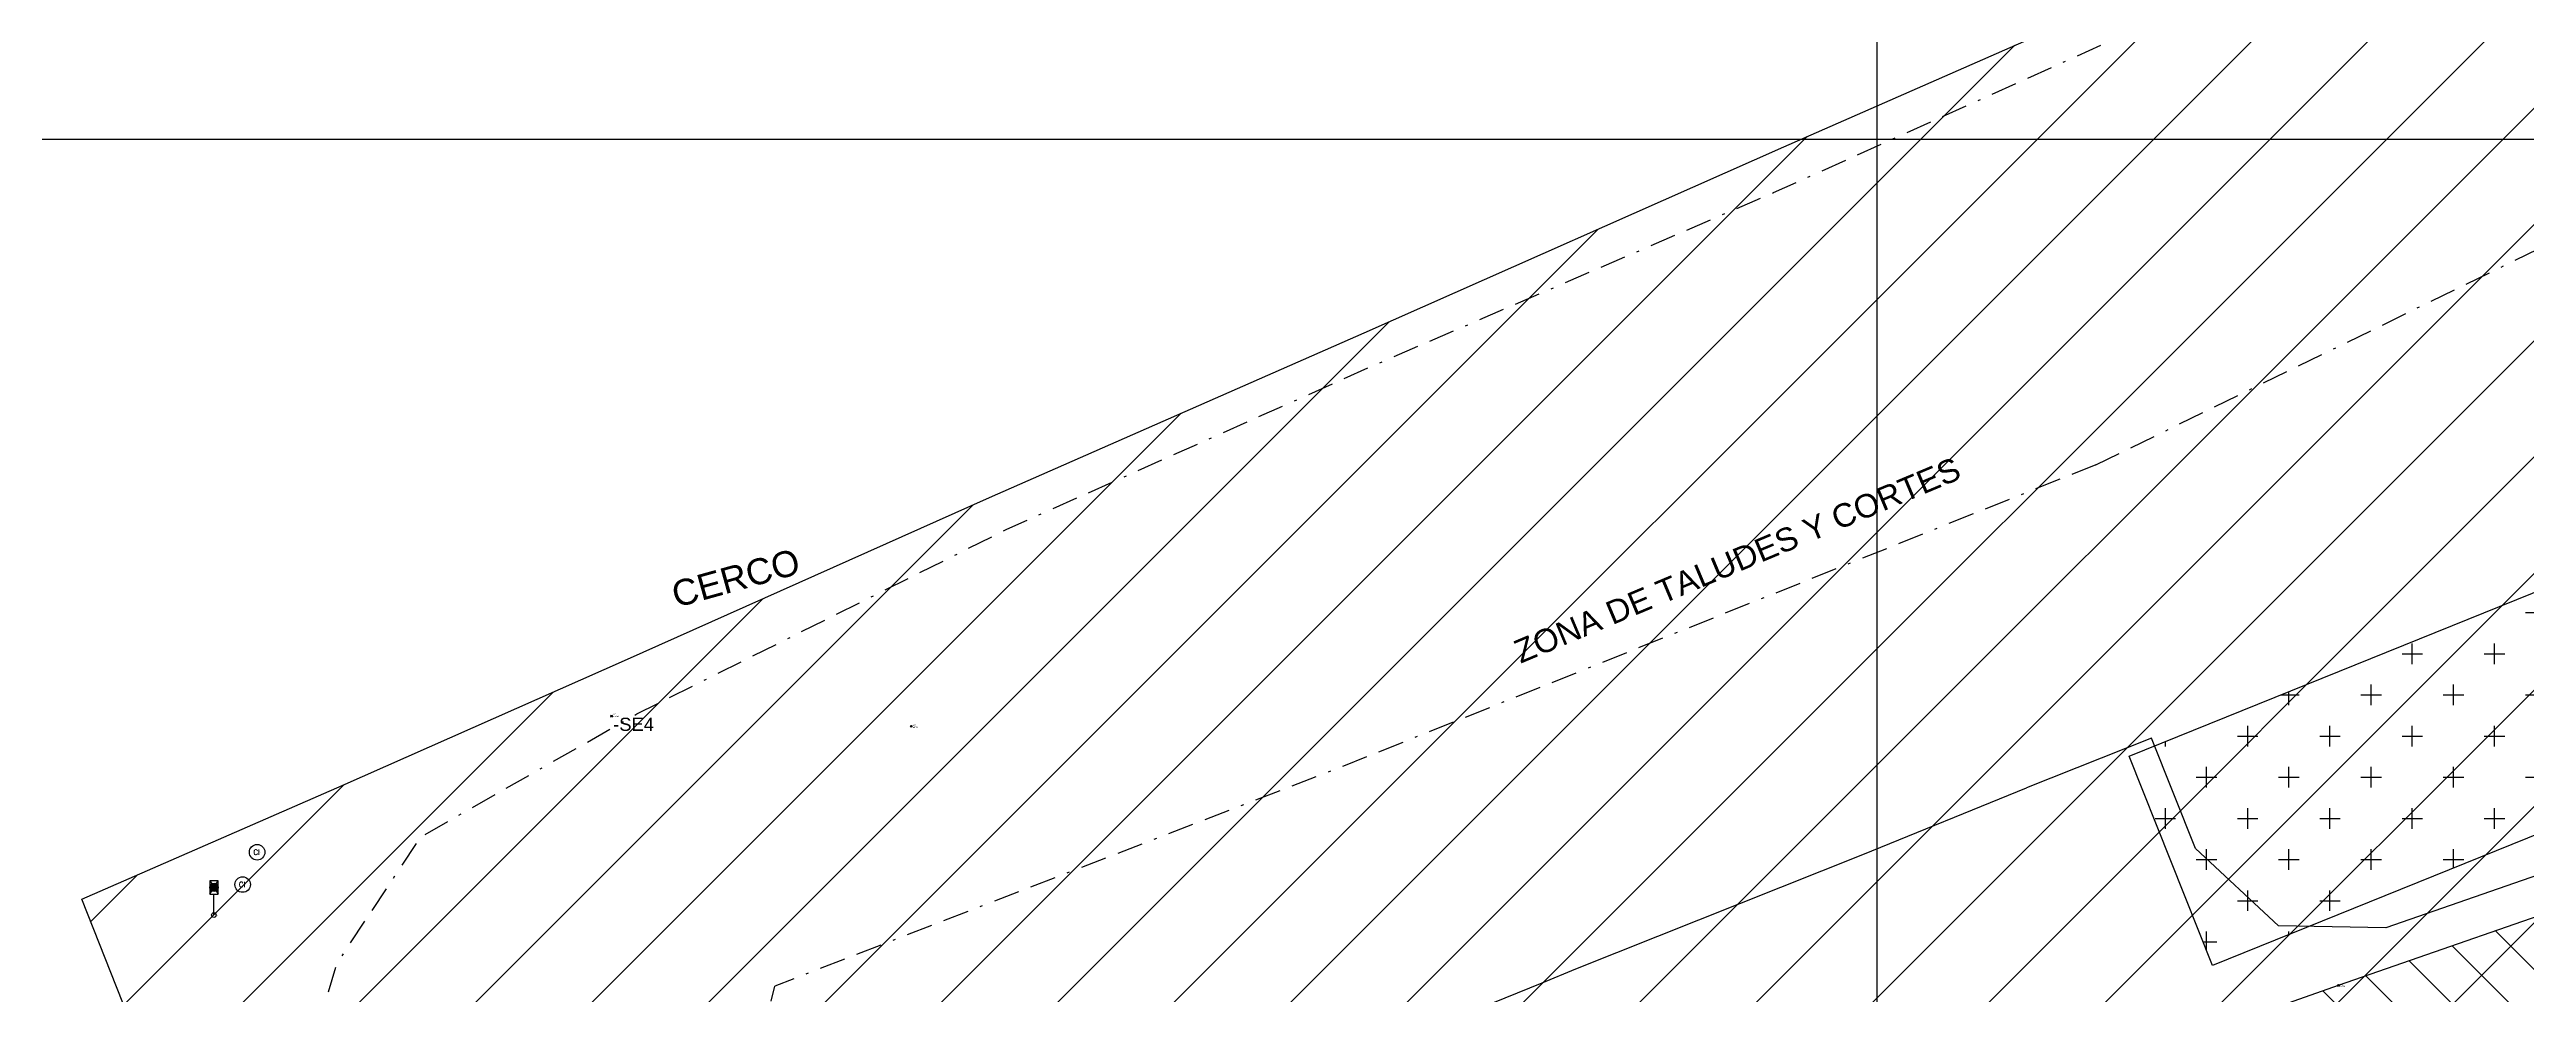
# Model space of a CAD drawing. Extents: x 352140 to 354978, y 6304672 to 6307963.
# Drawn here: x 352429.5 to 352525.1, y 6305467 to 6305503.5 of the extents above; entities that cross this region are included whole.
import ezdxf

# ---------------------------------------------------------------- set-up
doc = ezdxf.new("R2010")
doc.units = 0
for name, pattern in [('BORDER', [1.75, 0.5, -0.25, 0.5, -0.25, 0, -0.25]), ('DASHED', [19.05, 12.7, -6.35]), ('DIVIDE', [1.25, 0.5, -0.25, 0, -0.25, 0, -0.25])]:
    doc.linetypes.add(name, pattern=pattern)
doc.layers.get('0').update_dxf_attribs({"linetype": 'CONTINUOUS'})
for name, color, linetype in [('0-LEVANTAMIENTO 2020.SEP', 252, 'CONTINUOUS'), ('02_Geo ext_Acotamiento', 7, 'CONTINUOUS'), ('1-coordenadas', 8, 'CONTINUOUS'), ('1-JARDINERA', 7, 'CONTINUOUS'), ('1-LINEA DE CIERRO', 7, 'DIVIDE'), ('1-LINEA EXTERIOR EDIFICIO MADERAS', 252, 'CONTINUOUS'), ('1-MURO', 7, 'CONTINUOUS'), ('1-RADIER', 251, 'CONTINUOUS'), ('1-REJA', 252, 'FENCELINE1'), ('1-TALUD', 252, 'BORDER'), ('1-TEXTOS', 7, 'CONTINUOUS'), ('2-ACHURADO JARDINERA', 252, 'CONTINUOUS'), ('V-NODE-TEXT', 1, 'CONTINUOUS'), ('V-NODE-TEXT4', 4, 'CONTINUOUS'), ('V-NODE-TEXT5', 5, 'CONTINUOUS'), ('Z-CI', 253, 'CONTINUOUS'), ('Z-PCTV', 253, 'CONTINUOUS')]:
    doc.layers.add(name, color=color, linetype=linetype)
doc.styles.add('A', font='arial.ttf', dxfattribs={"height": 2})
doc.styles.add('ROMANS', font='romans.shx', dxfattribs={"width": 0.75})
doc.styles.add('TEXTIS', font='arial.ttf', dxfattribs={"height": 2})
doc.linetypes.add('FENCELINE1', pattern='A,6.35,-2.54,[133,ltypeshp.shx,S=2.54,R=0,X=-2.54,Y=0],-2.54,25.4', length=36.83)
doc.dimstyles.new('Principal', dxfattribs={"dimscale": 0, "dimtxt": 2, "dimasz": 2, "dimexe": 1, "dimexo": 1, "dimtad": 1, "dimrnd": 0.05, "dimzin": 1, "dimtxsty": 'ROMANS', "dimcen": 2.5, "dimclrt": 2, "dimaunit": 2, "dimadec": 0, "dimazin": 0, "dimtfac": 1, "dimtmove": 0, "dimatfit": 3, "dimfxl": 1, "dimfxlon": 1, "dimarcsym": 0})

# ---------------------------------------------------------------- blocks, each defined once
blk = doc.blocks.new('COORDENADAS')
at = {"layer": '1-coordenadas'}
for p, q in [((320, -900.625), (320, -0.625)), ((20, -700.625), (1420, -700.625))]:
    blk.add_line(p, q, dxfattribs=at)
blk = doc.blocks.new('*U667', base_point=(352462.749, 6305477.355))
at = {"layer": 'V-NODE-TEXT5', "lineweight": -2}
for p, q in [((352462.713, 6305477.319), (352462.785, 6305477.391)), ((352462.713, 6305477.391), (352462.785, 6305477.319))]:
    blk.add_line(p, q, dxfattribs=at)
blk.add_circle((352462.749, 6305477.355), 0.0254, dxfattribs=at)
at = {"layer": 'V-NODE-TEXT5', "color": 0, "linetype": 'ByBlock', "char_height": 0.0508}
for s, insert, attachment_point in [('408', (352462.808, 6305477.391), 4), ('WEPI', (352462.808, 6305477.336), 1)]:
    blk.add_mtext(s, dxfattribs=dict(at, insert=insert, attachment_point=attachment_point))
blk = doc.blocks.new('*U699', base_point=(352517.803, 6305467.362))
at = {"layer": 'V-NODE-TEXT5', "lineweight": -2}
for p, q in [((352517.767, 6305467.326), (352517.839, 6305467.398)), ((352517.767, 6305467.398), (352517.839, 6305467.326))]:
    blk.add_line(p, q, dxfattribs=at)
blk.add_circle((352517.803, 6305467.362), 0.0254, dxfattribs=at)
at = {"layer": 'V-NODE-TEXT5', "color": 0, "linetype": 'ByBlock', "char_height": 0.0508}
for s, insert, attachment_point in [('WEDI', (352517.862, 6305467.343), 1), ('399', (352517.862, 6305467.398), 4)]:
    blk.add_mtext(s, dxfattribs=dict(at, insert=insert, attachment_point=attachment_point))
blk = doc.blocks.new('PCTV')
at = {"layer": 'Z-PCTV', "true_color": 0xbdbdbd}
h = blk.add_hatch(color=9, dxfattribs=at)
edge = h.paths.add_edge_path()
edge.add_arc((0.05, 6.02), 0.825, 0, 360)
at = {"layer": 'Z-PCTV', "color": 9, "true_color": 0xbdbdbd}
for p, q in [((-0.87, 7.46), (-0.44, 6.79)), ((0.53, 6.79), (0.96, 7.46)), ((-0.87, 4.58), (-0.44, 5.25)), ((0, 2.06), (0, 4.58)), ((0, 0), (0, 3.88)), ((0.53, 5.25), (0.96, 4.58))]:
    blk.add_line(p, q, dxfattribs=at)
blk.add_lwpolyline([(0.96, 4.58), (0.96, 7.46), (-0.87, 7.46), (-0.87, 4.58)], close=True, dxfattribs=at)
for centre, radius in [((0.05, 6.02), 0.912), ((0.05, 6.02), 0.825), ((0, 0), 0.5)]:
    blk.add_circle(centre, radius, dxfattribs=at)
blk = doc.blocks.new('*U711', base_point=(352435.846, 6305470.071))
at = {"layer": 'Z-PCTV', "linetype": 'ByBlock', "lineweight": -2, "xscale": 0.1773176706723187, "yscale": 0.1773176706723187, "zscale": 0.1773176706723187}
blk.add_blockref('PCTV', (352435.846, 6305470.071), dxfattribs=at)
at = {"layer": 'V-NODE-TEXT', "linetype": 'ByBlock', "char_height": 0.02}
for s, insert, attachment_point in [('271', (352435.911, 6305470.111), 4), ('676.17', (352435.911, 6305470.086), 1), ('°PCTV', (352435.911, 6305470.041), 4)]:
    blk.add_mtext(s, dxfattribs=dict(at, insert=insert, attachment_point=attachment_point))
blk = doc.blocks.new('CI')
at = {"layer": 'Z-CI'}
blk.add_circle((0, 0), 1.2, dxfattribs=at)
at = {"layer": 'Z-CI', "style": 'ROMANS'}
blk.add_text('CI', height=0.8, rotation=360, dxfattribs=at).set_placement((-0.58, -0.4))
blk = doc.blocks.new('*U788', base_point=(352436.957, 6305471.249))
at = {"layer": 'Z-CI', "linetype": 'ByBlock', "lineweight": -2, "xscale": 0.25, "yscale": 0.25, "zscale": 0.25}
blk.add_blockref('CI', (352436.957, 6305471.249), dxfattribs=at)
at = {"layer": 'V-NODE-TEXT', "linetype": 'ByBlock', "char_height": 0.02}
for s, insert, attachment_point in [('270', (352437.022, 6305471.289), 4), ('676.31', (352437.022, 6305471.264), 1), ('°CI', (352437.022, 6305471.219), 4)]:
    blk.add_mtext(s, dxfattribs=dict(at, insert=insert, attachment_point=attachment_point))
blk = doc.blocks.new('*U789', base_point=(352437.517, 6305472.496))
at = {"layer": 'Z-CI', "linetype": 'ByBlock', "lineweight": -2, "xscale": 0.25, "yscale": 0.25, "zscale": 0.25}
blk.add_blockref('CI', (352437.517, 6305472.496), dxfattribs=at)
at = {"layer": 'V-NODE-TEXT', "linetype": 'ByBlock', "char_height": 0.02}
for s, insert, attachment_point in [('274', (352437.582, 6305472.536), 4), ('676.31', (352437.582, 6305472.511), 1), ('°CI', (352437.582, 6305472.466), 4)]:
    blk.add_mtext(s, dxfattribs=dict(at, insert=insert, attachment_point=attachment_point))
blk = doc.blocks.new('*U805', base_point=(352451.188, 6305477.747))
at = {"layer": 'V-NODE-TEXT4', "lineweight": -2}
for p, q in [((352451.152, 6305477.711), (352451.224, 6305477.783)), ((352451.152, 6305477.783), (352451.224, 6305477.711))]:
    blk.add_line(p, q, dxfattribs=at)
blk.add_circle((352451.188, 6305477.747), 0.0254, dxfattribs=at)
at = {"layer": 'V-NODE-TEXT4', "linetype": 'ByBlock', "style": 'A'}
for s, insert, char_height, attachment_point in [('395', (352451.247, 6305477.798), 0.0508, 7), ('676.50', (352451.247, 6305477.768), 0.0508, 1), ('-SE4', (352451.247, 6305477.686), 0.508, 1)]:
    blk.add_mtext(s, dxfattribs=dict(at, insert=insert, char_height=char_height, attachment_point=attachment_point))
blk = doc.blocks.new('*D1356')
at = {"layer": '02_Geo ext_Acotamiento', "color": 0, "lineweight": -2, "transparency": 16777216}
blk.add_line((352474.093, 6305972.205), (352473.119, 6305978.179), dxfattribs=at)
at = {"layer": '02_Geo ext_Acotamiento', "color": 0, "transparency": 16777216}
blk.add_solid([(352473.283, 6305978.206), (352472.954, 6305978.153), (352472.958, 6305979.166)], dxfattribs=at)
at = {"layer": '02_Geo ext_Acotamiento', "color": 2, "transparency": 16777216, "insert": (352474.582, 6305974.845), "char_height": 1, "attachment_point": 5, "rotation": 279.25748, "style": 'ROMANS'}
blk.add_mtext('R765,10', dxfattribs=at)

msp = doc.modelspace()

# ---------------------------------------------------------------- hatches: boundary and pattern name
at = {"layer": '0-LEVANTAMIENTO 2020.SEP'}
h = msp.add_hatch(dxfattribs=at)
h.set_pattern_fill('ANSI31', color=252)
h.paths.add_polyline_path([(352458.213, 6305401.216), (352452.503, 6305398.982), (352452.816, 6305399.28), (352452.609, 6305399.636), (352451.638, 6305400.227), (352457.678, 6305402.577), (352457.689, 6305402.79), (352457.683, 6305402.996), (352454.252, 6305411.685), (352450.931, 6305420.069), (352447.151, 6305429.404), (352442.008, 6305442.347), (352436.835, 6305455.304), (352430.757, 6305470.685), (352440.792, 6305475.07), (352451.682, 6305479.894), (352465.771, 6305486.18), (352480.216, 6305492.535), (352496.407, 6305499.712), (352513.657, 6305507.299), (352529.161, 6305514.161), (352541.959, 6305519.8), (352561.927, 6305528.675), (352571.449, 6305540.268), (352583.647, 6305555.178), (352598.213, 6305545.789), (352605.453, 6305541.805), (352602.222, 6305538.721), (352606.073, 6305535.813), (352608.645, 6305532.42), (352608.792, 6305532.234), (352608.857, 6305528.43), (352613.727, 6305525.092), (352613.927, 6305524.926), (352609.716, 6305517.616), (352604.317, 6305502.974), (352607.353, 6305483.644), (352606.958, 6305479.393), (352608.039, 6305476.818), (352609.065, 6305474.225), (352617.537, 6305468.424), (352618.346, 6305465.146), (352618.854, 6305464.849), (352618.951, 6305464.69), (352608.801, 6305460.676), (352599.579, 6305457.023), (352587.598, 6305452.326), (352574.209, 6305447), (352559.984, 6305441.387), (352541.368, 6305434.036), (352532.693, 6305430.631), (352523.045, 6305426.8), (352512.509, 6305422.629), (352503.01, 6305418.889), (352490.722, 6305414.053), (352481.682, 6305410.475), (352476.439, 6305408.401), (352468.05, 6305405.104)])
at = {"layer": '1-LINEA EXTERIOR EDIFICIO MADERAS'}
h = msp.add_hatch(dxfattribs=at)
h.set_pattern_fill('ANSI31', color=252, scale=0.5, angle=90)
h.paths.add_polyline_path([(352509.254, 6305464.349), (352489.235, 6305457.311, 0.006593), (352483.626, 6305455.312, 0.225672), (352479.522, 6305451.091, 0.369359), (352482.833, 6305442.806, 0.105621), (352487.097, 6305441.999), (352494.78, 6305441.975, 0.022709), (352512.986, 6305443.076, 0.009245), (352519.629, 6305443.906, 0.008069), (352526.96, 6305445.081, 0.00776), (352532.19, 6305446.09, 0.003168), (352537.058, 6305447.14, 0.018522), (352547.928, 6305449.983, -0.000433), (352550.887, 6305450.916, 0.02483), (352567.437, 6305456.785, 0.024648), (352573.151, 6305459.473, 0.065043), (352578.117, 6305463.01, 0.03227), (352582.068, 6305467.188, 0.06625), (352589.221, 6305481.458, 0.027642), (352596.216, 6305502.437, 0.013828), (352598.79, 6305513.005, 0.018853), (352600.543, 6305523.006, 0.159831), (352600.113, 6305525.357, 0.093527), (352598.113, 6305527.807, 0.380747), (352588.95, 6305527.551), (352586.878, 6305524.749), (352584.88, 6305521.705), (352583.088, 6305518.971), (352579.481, 6305513.484), (352576.46, 6305508.881), (352569.643, 6305498.477), (352565.382, 6305491.97), (352560.315, 6305485.388), (352555.754, 6305481.548), (352539.433, 6305474.882), (352517.803, 6305467.362)])
at = {"layer": '2-ACHURADO JARDINERA'}
h = msp.add_hatch(dxfattribs=at)
h.set_pattern_fill('CROSS', color=256, scale=0.25)
h.paths.add_polyline_path([(352509.724, 6305476.199), (352512.936, 6305468.127), (352528.116, 6305474.254), (352555.3, 6305485.133), (352552.036, 6305493.309)])

# ---------------------------------------------------------------- linework, layer by layer
at = {"layer": '0-LEVANTAMIENTO 2020.SEP', "flags": 128}
msp.add_lwpolyline([(352458.213, 6305401.216), (352452.503, 6305398.982), (352452.816, 6305399.28), (352452.609, 6305399.636), (352451.638, 6305400.227), (352457.678, 6305402.577), (352457.689, 6305402.79), (352457.683, 6305402.996), (352454.252, 6305411.685), (352450.931, 6305420.069), (352447.151, 6305429.404), (352442.008, 6305442.347), (352436.835, 6305455.304), (352430.757, 6305470.685), (352440.792, 6305475.07), (352451.682, 6305479.894), (352465.771, 6305486.18), (352480.216, 6305492.535), (352496.407, 6305499.712), (352513.657, 6305507.299), (352529.161, 6305514.161)], dxfattribs=at)
at = {"layer": '1-JARDINERA', "flags": 128}
msp.add_lwpolyline([(352555.3, 6305485.133), (352528.116, 6305474.254), (352512.936, 6305468.127), (352509.724, 6305476.199), (352552.036, 6305493.309), (352555.3, 6305485.133)], dxfattribs=at)
at = {"layer": '1-LINEA EXTERIOR EDIFICIO MADERAS', "flags": 128}
msp.add_lwpolyline([(352526.96, 6305445.081, -0.008069), (352519.629, 6305443.906, -0.009245), (352512.986, 6305443.076, -0.022709), (352494.78, 6305441.975), (352487.097, 6305441.999, -0.105621), (352482.833, 6305442.806, -0.369359), (352479.522, 6305451.091, -0.225672), (352483.626, 6305455.312, -0.006593), (352489.235, 6305457.311), (352509.254, 6305464.349), (352517.803, 6305467.362), (352539.433, 6305474.882)], format="xyb", dxfattribs=at)
at = {"layer": '1-MURO', "flags": 128}
msp.add_lwpolyline([(352462.148, 6305457.311), (352468.882, 6305460.07), (352487.087, 6305467.453), (352488.377, 6305467.994), (352499.459, 6305472.403), (352505.771, 6305474.983)], dxfattribs=at)
at = {"layer": '1-RADIER', "flags": 128}
msp.add_lwpolyline([(352582.177, 6305529.926), (352584.058, 6305528.674), (352585.373, 6305526.71), (352584.82, 6305524.37), (352584.561, 6305523.993), (352575.85, 6305510.586), (352566.859, 6305496.752), (352563.201, 6305491.105), (352559.57, 6305486.53), (352555.782, 6305483.303), (352550.493, 6305480.362), (352537.586, 6305475.816), (352519.623, 6305469.573), (352515.482, 6305469.652), (352512.29, 6305472.634), (352510.593, 6305476.896), (352505.771, 6305474.983)], dxfattribs=at)
at = {"layer": '1-REJA', "ltscale": 0.2, "flags": 128}
msp.add_lwpolyline([(352457.825, 6305402.635), (352454.252, 6305411.685), (352450.931, 6305420.069), (352447.151, 6305429.404), (352442.008, 6305442.347), (352436.835, 6305455.304), (352430.757, 6305470.685), (352440.792, 6305475.07), (352451.682, 6305479.894), (352465.771, 6305486.18), (352480.216, 6305492.535), (352496.407, 6305499.712), (352513.657, 6305507.299), (352529.161, 6305514.161), (352541.959, 6305519.8), (352561.927, 6305528.675), (352571.449, 6305540.268), (352583.647, 6305555.178), (352598.213, 6305545.789)], dxfattribs=at)
at = {"layer": '1-TALUD', "ltscale": 2, "flags": 128}
for points in [[(352479.366, 6305413.695), (352471.35, 6305410.59), (352463.275, 6305407.692), (352459.85, 6305408.077), (352457.519, 6305410.808), (352452.847, 6305420.83), (352449.032, 6305429.87), (352443.627, 6305443.568), (352439.217, 6305456.277), (352438.88, 6305462.46), (352440.586, 6305468.19), (352443.833, 6305473.092), (352452.164, 6305477.833), (352466.432, 6305484.957), (352480.496, 6305491.239), (352496.009, 6305497.946), (352514.835, 6305506.419), (352528.532, 6305512.673), (352541.654, 6305518.322), (352548.561, 6305519.167), (352554.075, 6305516.062), (352555.85, 6305516.285), (352561.048, 6305523.173)], [(352508.439, 6305487.443), (352539.178, 6305502.438)], [(352508.439, 6305487.443), (352479.42, 6305475.816), (352457.48, 6305467.33)], [(352453.937, 6305454.93), (352456.75, 6305464.177), (352457.48, 6305467.33)]]:
    msp.add_lwpolyline(points, dxfattribs=at)

# ---------------------------------------------------------------- block references
at = {"color": 252, "linetype": 'DASHED'}
msp.add_blockref('COORDENADAS', (352180, 6306200.625), dxfattribs=at)
for name, p in [('*U805', (352451.188, 6305477.747)), ('*U667', (352462.749, 6305477.355)), ('*U699', (352517.803, 6305467.362))]:
    msp.add_blockref(name, p)
at = {"layer": 'Z-CI'}
for name, p in [('*U789', (352437.517, 6305472.496)), ('*U788', (352436.957, 6305471.249))]:
    msp.add_blockref(name, p, dxfattribs=at)
at = {"layer": 'Z-PCTV'}
msp.add_blockref('*U711', (352435.846, 6305470.071), dxfattribs=at)

# ---------------------------------------------------------------- texts
at = {"layer": '1-LINEA DE CIERRO', "style": 'A'}
msp.add_text('ZONA DE TALUDES Y CORTES ', height=0.9, rotation=22.79217, dxfattribs=at).set_placement((352486.248, 6305479.767))
at = {"layer": '1-TEXTOS', "style": 'TEXTIS'}
msp.add_text('CERCO', height=1, rotation=15.49715, dxfattribs=at).set_placement((352453.679, 6305481.924))

# ---------------------------------------------------------------- dimensions: what is measured, and where the dimension line sits
at = {"layer": '02_Geo ext_Acotamiento'}
dim = msp.add_radius_dim(center=(352596.042, 6305224.025), mpoint=(352472.958, 6305979.166), dimstyle='Principal', override={"dimscale": 0, "dimaunit": 0, "dimfxl": 0.22, "dimarcsym": 1}, dxfattribs=at)
dim.commit()
dim.dimension.update_dxf_attribs({"geometry": '*D1356', "text_midpoint": (352473.686, 6305974.698), "dimtype": 164})

doc.saveas('drawing.dxf')
